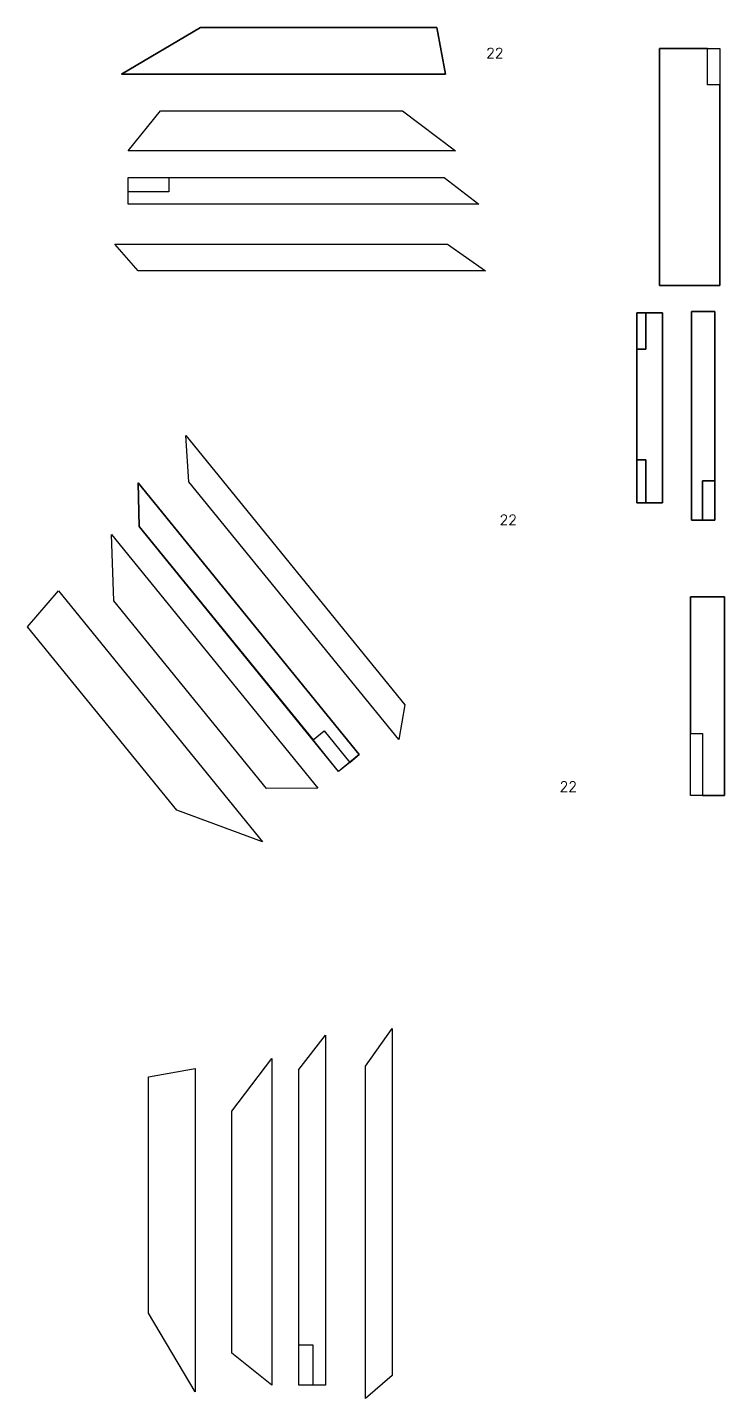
# Model space of a CAD drawing. Extents: x 20827 to 21850, y 13379 to 16714.
# Drawn here: x 20922 to 21749, y 13379 to 15006 of the extents above; entities that cross this region are included whole.
import ezdxf

# ---------------------------------------------------------------- set-up
doc = ezdxf.new("R2010")
doc.units = 0
doc.layers.get('0').update_dxf_attribs({"color": 1, "linetype": 'CONTINUOUS'})
doc.layers.add('COTA', color=241, linetype='CONTINUOUS')
doc.layers.add('SARR_2.2x7', color=30, linetype='CONTINUOUS')
doc.styles.get("Standard").update_dxf_attribs({"font": 'ROMANS.SHX'})

msp = doc.modelspace()

# ---------------------------------------------------------------- linework, layer by layer
at = {"layer": 'COTA', "linetype": 'Continuous'}
for points in [[(21127.63, 15005.58), (21408.06, 15005.58), (21418.06, 14950.2), (21034.15, 14950.2)], [(21408.06, 15005.58), (21127.63, 15005.58), (21034.15, 14950.2), (21418.06, 14950.2)], [(21408.06, 15005.58), (21127.63, 15005.58), (21034.15, 14950.2), (21418.06, 14950.2)], [(21408.06, 15005.58), (21127.63, 15005.58), (21034.15, 14950.2), (21418.06, 14950.2)], [(21743.41, 14980.57), (21743.41, 14699.48), (21672.04, 14699.48), (21672.04, 14980.57)], [(21743.41, 14699.48), (21743.41, 14937.57), (21728.93, 14937.57), (21728.93, 14980.57), (21672.04, 14980.57), (21672.04, 14699.48)], [(21743.41, 14699.48), (21743.41, 14937.57), (21728.93, 14937.57), (21728.93, 14980.57), (21672.04, 14980.57), (21672.04, 14699.48)], [(21743.41, 14699.48), (21743.41, 14937.57), (21728.93, 14937.57), (21728.93, 14980.57), (21672.04, 14980.57), (21672.04, 14699.48)], [(21743.41, 14937.57), (21728.93, 14937.57), (21728.93, 14980.57), (21672.04, 14980.57), (21672.04, 14699.48), (21743.41, 14699.48)], [(21743.41, 14937.57), (21728.93, 14937.57), (21728.93, 14980.57), (21672.04, 14980.57), (21672.04, 14699.48), (21743.41, 14699.48)], [(21743.41, 14937.57), (21728.93, 14937.57), (21728.93, 14980.57), (21672.04, 14980.57), (21672.04, 14699.48), (21743.41, 14699.48)], [(21743.41, 14980.57), (21743.41, 14937.57), (21728.93, 14937.57), (21728.93, 14980.57)], [(21080.2, 14906.7), (21367.36, 14906.7), (21429.94, 14859.24), (21042.07, 14859.24)], [(21042.07, 14827.59), (21416.57, 14827.59), (21457.64, 14795.95), (21042.07, 14795.95)], [(21042.07, 14827.59), (21090.16, 14827.59), (21090.16, 14810.64), (21042.07, 14810.64)], [(21026.24, 14748.49), (21420.58, 14748.49), (21465.56, 14716.85), (21053.62, 14716.85)], [(21675.44, 14667.03), (21675.44, 14441.34), (21645.08, 14441.34), (21645.08, 14667.03)], [(21645.08, 14667.03), (21645.08, 14623.75), (21655.96, 14623.75), (21655.96, 14667.03)], [(21675.44, 14441.34), (21675.44, 14667.03), (21655.96, 14667.03), (21655.96, 14623.75), (21645.08, 14623.75), (21645.08, 14441.34)], [(21675.44, 14441.34), (21675.44, 14667.03), (21655.96, 14667.03), (21655.96, 14623.75), (21645.08, 14623.75), (21645.08, 14441.34)], [(21675.44, 14667.03), (21655.96, 14667.03), (21655.96, 14623.75), (21645.08, 14623.75), (21645.08, 14441.34), (21675.44, 14441.34)], [(21675.44, 14667.03), (21655.96, 14667.03), (21655.96, 14623.75), (21645.08, 14623.75), (21645.08, 14492.55), (21655.76, 14492.55), (21655.76, 14441.34), (21675.44, 14441.34)], [(21675.44, 14667.03), (21655.96, 14667.03), (21655.96, 14623.75), (21645.08, 14623.75), (21645.08, 14492.55), (21655.76, 14492.55), (21655.76, 14441.34), (21675.44, 14441.34)], [(21675.44, 14667.03), (21655.96, 14667.03), (21655.96, 14623.75), (21645.08, 14623.75), (21645.08, 14492.55), (21655.76, 14492.55), (21655.76, 14441.34), (21675.44, 14441.34)], [(21675.44, 14667.03), (21655.96, 14667.03), (21655.96, 14623.75), (21645.08, 14623.75), (21645.08, 14492.55), (21655.76, 14492.55), (21655.76, 14441.34), (21675.44, 14441.34)], [(21675.44, 14667.03), (21655.96, 14667.03), (21655.96, 14623.75), (21645.08, 14623.75), (21645.08, 14492.55), (21655.76, 14492.55), (21655.76, 14441.34), (21675.44, 14441.34)], [(21737.61, 14668.48), (21737.61, 14421.09), (21710.14, 14421.09), (21710.14, 14668.48)], [(21737.61, 14467.38), (21737.61, 14668.48), (21710.14, 14668.48), (21710.14, 14421.09), (21723.15, 14421.09), (21723.15, 14467.38)], [(21737.61, 14467.38), (21737.61, 14668.48), (21710.14, 14668.48), (21710.14, 14421.09), (21723.15, 14421.09), (21723.15, 14467.38)], [(21737.61, 14668.48), (21710.14, 14668.48), (21710.14, 14421.09), (21723.15, 14421.09), (21723.15, 14467.38), (21737.61, 14467.38)], [(21737.61, 14668.48), (21710.14, 14668.48), (21710.14, 14421.09), (21723.15, 14421.09), (21723.15, 14467.38), (21737.61, 14467.38)], [(21737.61, 14668.48), (21710.14, 14668.48), (21710.14, 14421.09), (21723.15, 14421.09), (21723.15, 14467.38), (21737.61, 14467.38)], [(21737.61, 14668.48), (21710.14, 14668.48), (21710.14, 14421.09), (21723.15, 14421.09), (21723.15, 14467.38), (21737.61, 14467.38)], [(21737.61, 14668.48), (21710.14, 14668.48), (21710.14, 14421.09), (21723.15, 14421.09), (21723.15, 14467.38), (21737.61, 14467.38)], [(21362.82, 14160.49), (21113.93, 14466.36), (21110.08, 14521.21), (21370.08, 14201.7)], [(21645.08, 14441.34), (21655.76, 14441.34), (21655.76, 14492.55), (21645.08, 14492.55)], [(21291.47, 14122.84), (21055.1, 14413.32), (21053.72, 14465.15), (21316.02, 14142.81)], [(21053.72, 14465.15), (21055.1, 14413.32), (21261.12, 14160.14), (21274.27, 14170.85), (21304.63, 14133.54), (21316.02, 14142.81)], [(21053.72, 14465.15), (21055.1, 14413.32), (21261.12, 14160.14), (21274.27, 14170.85), (21304.63, 14133.54), (21316.02, 14142.81)], [(21737.61, 14421.09), (21737.61, 14467.38), (21723.15, 14467.38), (21723.15, 14421.09)], [(21206.05, 14102.49), (21024.81, 14325.22), (21022.12, 14403.72), (21266.93, 14102.87)], [(21099.42, 14076.87), (20922.42, 14294.39), (20959.06, 14337.09), (21201.37, 14039.31)], [(21749.17, 14329.95), (21749.17, 14094.13), (21708.69, 14094.13), (21708.69, 14329.95)], [(21749.17, 14094.13), (21749.17, 14329.95), (21708.69, 14329.95), (21708.69, 14167.6), (21723.03, 14167.6), (21723.03, 14094.13)], [(21749.17, 14094.13), (21749.17, 14329.95), (21708.69, 14329.95), (21708.69, 14167.6), (21723.03, 14167.6), (21723.03, 14094.13)], [(21749.17, 14329.95), (21708.69, 14329.95), (21708.69, 14167.6), (21723.03, 14167.6), (21723.03, 14094.13), (21749.17, 14094.13)], [(21291.47, 14122.84), (21261.12, 14160.14), (21274.27, 14170.85), (21304.63, 14133.54)], [(21708.69, 14094.13), (21708.69, 14167.6), (21723.03, 14167.6), (21723.03, 14094.13)], [(21323.2, 13378.59), (21323.2, 13772.93), (21354.84, 13817.91), (21354.84, 13405.97)], [(21244.09, 13394.42), (21244.09, 13768.93), (21275.73, 13809.99), (21275.73, 13394.42)], [(21164.99, 13432.56), (21164.99, 13719.71), (21212.45, 13782.29), (21212.45, 13394.42)], [(21066.11, 13479.98), (21066.11, 13760.42), (21121.48, 13770.42), (21121.48, 13386.51)], [(21244.09, 13394.42), (21244.09, 13442.51), (21261.05, 13442.51), (21261.05, 13394.42)]]:
    msp.add_lwpolyline(points, close=True, dxfattribs=at)
at = {"layer": 'SARR_2.2x7', "linetype": 'Continuous'}
msp.add_lwpolyline([(21408.06, 15005.58), (21127.63, 15005.58), (21034.15, 14950.2), (21418.06, 14950.2)], close=True, dxfattribs=at)

# ---------------------------------------------------------------- texts
at = {"linetype": 'Continuous'}
for p in [(21466.53, 14969.16), (21482.37, 14415.23), (21553.63, 14098.7)]:
    msp.add_text('22', height=12, dxfattribs=at).set_placement(p)

doc.saveas('drawing.dxf')
